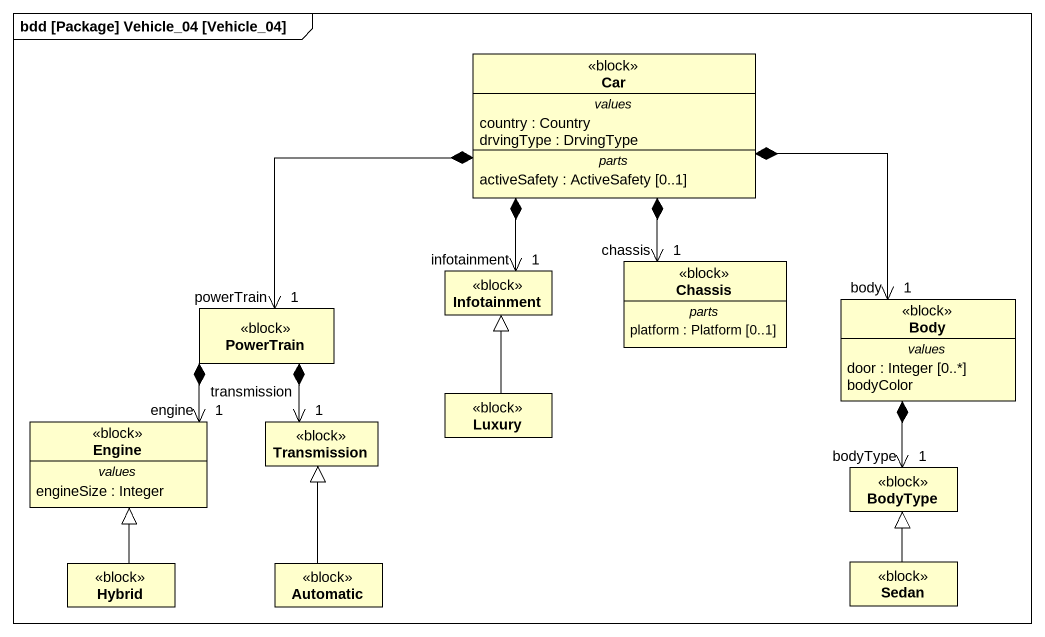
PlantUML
@startuml
mainframe bdd [Package] Vehicle_04 [Vehicle_04]
hide circle
hide empty members
class Car <<block>> {
  -- values --
  country : Country
  drvingType : DrvingType
  -- parts --
  activeSafety : ActiveSafety [0..1]
}
class Infotainment <<block>>
class Chassis <<block>> {
  -- parts --
  platform : Platform [0..1]
}
class Body <<block>> {
  -- values --
  door : Integer [0..*]
  bodyColor
}
class PowerTrain <<block>>
class Engine <<block>> {
  -- values --
  engineSize : Integer
}
class Transmission <<block>>
class Luxury <<block>>
class BodyType <<block>>
class Hybrid <<block>>
class Automatic <<block>>
class Sedan <<block>>
Infotainment "infotainment\n1" <-up-* Car
Chassis "chassis\n1" <-up-* Car
Body "body\n1" <-up-* Car
PowerTrain "powerTrain\n1" <-up-* Car
Engine "engine\n1" <-up-* PowerTrain
Transmission "transmission\n1" <-up-* PowerTrain
Luxury -up-|> Infotainment
BodyType "bodyType\n1" <-up-* Body
Hybrid -up-|> Engine
Automatic -up-|> Transmission
Sedan -up-|> BodyType
@enduml
